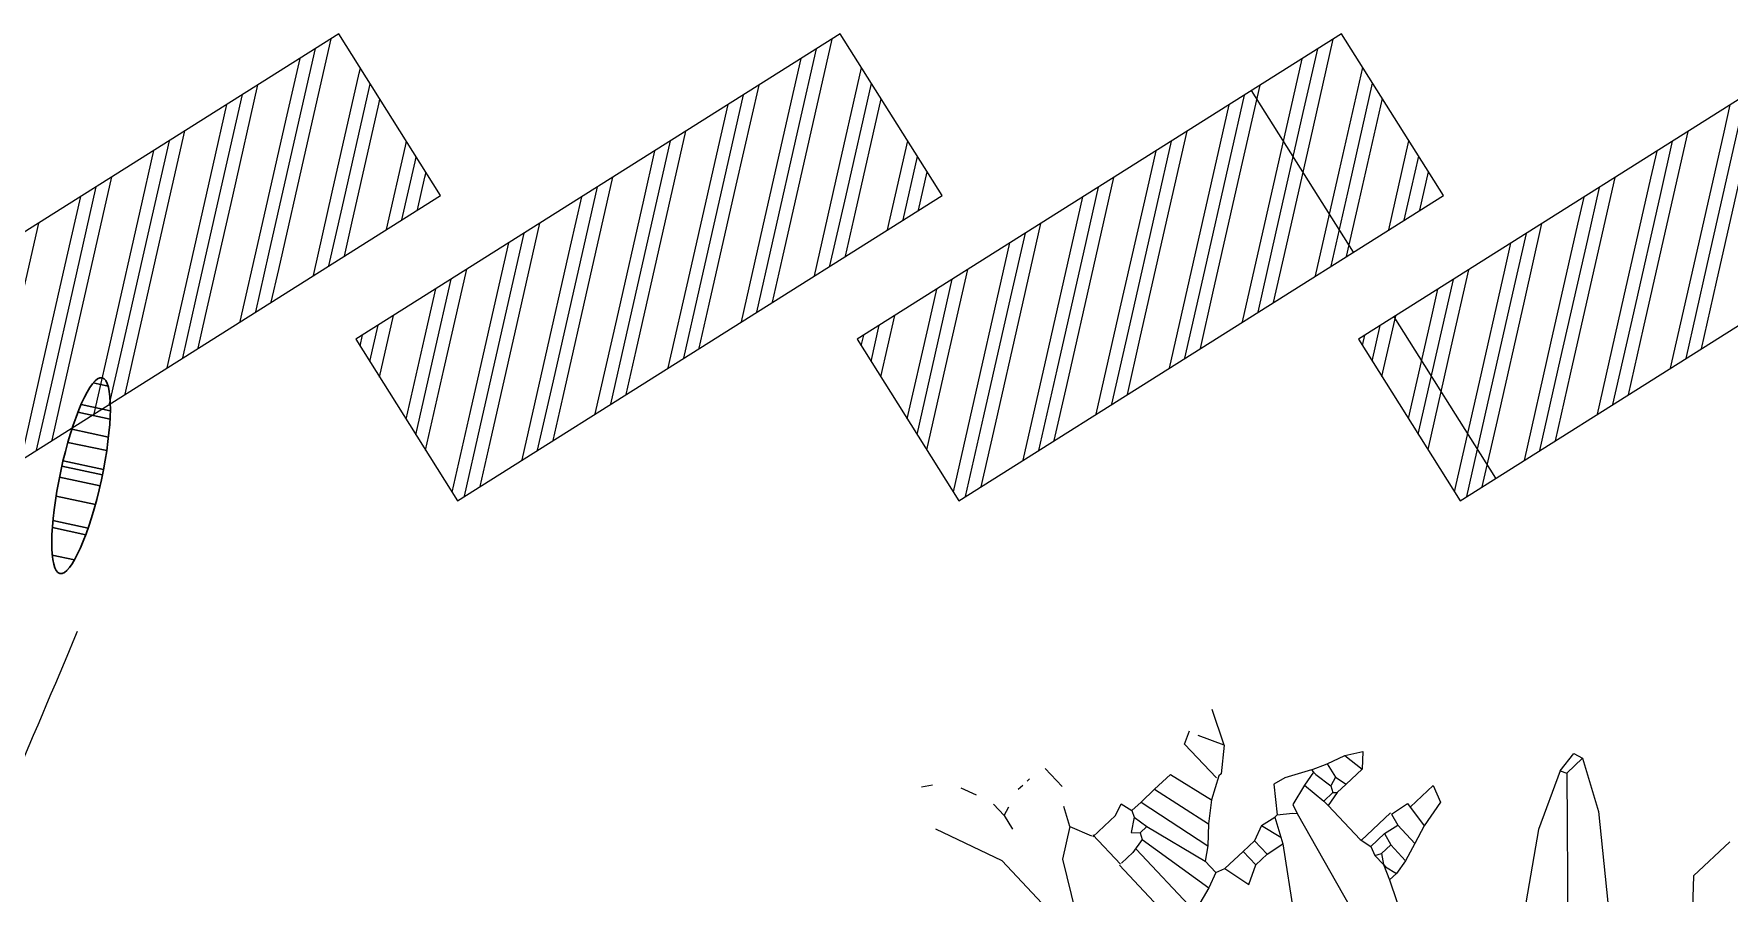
# Model space of a CAD drawing. Header units: metres. Extents: x 1769 to 3632, y 809 to 2652.
# Drawn here: x 2677.5789 to 2678.0229, y 1873.9658 to 1874.1908 of the extents above; entities that cross this region are included whole.
import ezdxf

# ---------------------------------------------------------------- set-up
doc = ezdxf.new("R2010")
doc.units = ezdxf.units.M
doc.header["$LTSCALE"] = 10
for name, color, linetype in [('A-WALL', 6, 'Continuous'), ('A-WALL-PATT', 8, 'Continuous'), ('G+E_Madera', 35, 'Continuous'), ('L-PLNT', 66, 'Continuous')]:
    doc.layers.add(name, color=color, linetype=linetype)
doc.layers.add('Vegetation - Trees', color=64, linetype='Continuous', lineweight=30)

# ---------------------------------------------------------------- blocks, each defined once
blk = doc.blocks.new('GARRA DE LEON')
at = {"layer": 'L-PLNT', "color": 65, "linetype": 'Continuous'}
for p, q in [((1272.7014, 333.444), (1272.5772, 333.5682)), ((1272.6724, 333.2286), (1272.4074, 333.5144)), ((1272.7677, 333.444), (1272.7014, 333.444)), ((1272.6683, 333.2949), (1272.573, 333.4191)), ((1272.5938, 333.2576), (1272.4778, 333.3446)), ((1272.3743, 333.0216), (1272.3121, 333.2783)), ((1272.7014, 333.2286), (1272.6683, 333.2949)), ((1272.6683, 333.2203), (1272.5938, 333.2576)), ((1272.4033, 333.1706), (1272.3784, 333.2245)), ((1272.6683, 333.2203), (1272.6724, 333.2286)), ((1272.6683, 333.2203), (1272.6973, 333.2162)), ((1272.7014, 333.2286), (1272.6724, 333.2286)), ((1272.6973, 333.2162), (1272.7014, 333.2286)), ((1272.4115, 333.1499), (1272.4033, 333.1706)), ((1272.4157, 333.1706), (1272.4033, 333.1706)), ((1272.4115, 333.1541), (1272.4157, 333.1706)), ((1272.4364, 333.1665), (1272.4157, 333.1706)), ((1272.4364, 333.1375), (1272.4364, 333.1665)), ((1272.4612, 333.1582), (1272.4364, 333.1665)), ((1272.4115, 333.1499), (1272.4115, 333.1541)), ((1272.4115, 333.1334), (1272.4115, 333.1499)), ((1272.4198, 333.1375), (1272.4115, 333.1499)), ((1272.4861, 333.1499), (1272.4612, 333.1582)), ((1272.4612, 333.1251), (1272.4612, 333.1582)), ((1272.5234, 333.1417), (1272.4861, 333.1499)), ((1272.4902, 333.1127), (1272.4861, 333.1499)), ((1272.5316, 333.1189), (1272.5234, 333.1417)), ((1272.4115, 333.1334), (1272.4198, 333.1375)), ((1272.4157, 333.1209), (1272.4115, 333.1334)), ((1272.4115, 333.1044), (1272.4157, 333.1209)), ((1272.4405, 333.1209), (1272.4157, 333.1209)), ((1272.4364, 333.1375), (1272.4198, 333.1375)), ((1272.4405, 333.1209), (1272.4364, 333.1375)), ((1272.4405, 333.1209), (1272.4612, 333.1251)), ((1272.4654, 333.1085), (1272.4612, 333.1251)), ((1272.4902, 333.1189), (1272.5316, 333.1189)), ((1272.3329, 333.0381), (1272.279, 333.1168)), ((1272.4115, 333.1064), (1272.4654, 333.1064)), ((1272.4115, 333.0423), (1272.4115, 333.1044)), ((1272.4654, 333.1085), (1272.4902, 333.1127)), ((1272.2542, 333.0091), (1272.2625, 333.0464)), ((1272.2625, 333.0464), (1272.2873, 333.034)), ((1272.2873, 333.0091), (1272.2873, 333.034)), ((1272.308, 333.034), (1272.2873, 333.034)), ((1272.308, 333.034), (1272.3329, 333.0381)), ((1272.308, 333.0091), (1272.308, 333.034)), ((1272.3287, 333.0009), (1272.337, 333.0298)), ((1272.337, 333.0298), (1272.3329, 333.0381)), ((1272.3494, 333.005), (1272.337, 333.0298)), ((1272.4074, 333.0009), (1272.4115, 333.034)), ((1272.4322, 333.0381), (1272.4115, 333.0423)), ((1272.4115, 333.0381), (1272.4115, 333.0423)), ((1272.4115, 333.034), (1272.4115, 333.0381)), ((1272.4281, 333.034), (1272.4115, 333.034)), ((1272.4281, 333.034), (1272.4322, 333.0381)), ((1272.4322, 333.0257), (1272.4281, 333.034)), ((1272.4488, 333.0381), (1272.4322, 333.0381)), ((1272.4447, 333.0216), (1272.4488, 333.0381)), ((1272.4778, 333.0381), (1272.4488, 333.0381)), ((1272.4736, 333.0091), (1272.4778, 333.0381)), ((1272.4944, 333.0216), (1272.4778, 333.0381)), ((1272.1548, 332.9097), (1272.1548, 333.005)), ((1272.1858, 332.9097), (1272.1858, 333.0216)), ((1272.2211, 333.0133), (1272.1921, 333.0216)), ((1272.2003, 332.9056), (1272.2211, 333.0133)), ((1272.2417, 333.005), (1272.2211, 333.0133)), ((1272.2417, 333.005), (1272.2542, 333.0091)), ((1272.2417, 332.9843), (1272.2417, 333.005)), ((1272.2873, 333.0091), (1272.2542, 333.0091)), ((1272.308, 333.0091), (1272.2873, 333.0091)), ((1272.3287, 333.0009), (1272.308, 333.0091)), ((1272.3287, 333.0009), (1272.3494, 333.005)), ((1272.3536, 333.005), (1272.3494, 333.005)), ((1272.3536, 333.005), (1272.3701, 333.0174)), ((1272.3784, 332.9719), (1272.3536, 333.005)), ((1272.3701, 333.0174), (1272.3743, 333.0216)), ((1272.3784, 333.0091), (1272.3743, 333.0216)), ((1272.4074, 333.0009), (1272.3784, 333.0091)), ((1272.4281, 333.0009), (1272.4322, 333.0257)), ((1272.4447, 333.0216), (1272.4322, 333.0257)), ((1272.4488, 333.0009), (1272.4447, 333.0216)), ((1272.4488, 333.0009), (1272.4736, 333.0091)), ((1272.4736, 333.0091), (1272.4944, 333.0216)), ((1272.2169, 332.8973), (1272.2417, 332.9843)), ((1272.2583, 332.9719), (1272.2417, 332.9843)), ((1272.4281, 332.9926), (1272.395, 332.976)), ((1272.4281, 332.9967), (1272.4074, 333.0009)), ((1272.4281, 332.9926), (1272.4488, 333.0009)), ((1272.4281, 332.9967), (1272.4281, 333.0009)), ((1272.4281, 332.9926), (1272.4281, 332.9967)), ((1272.2335, 332.8683), (1272.2583, 332.9719)), ((1272.279, 332.9512), (1272.2583, 332.9719)), ((1272.395, 332.976), (1272.3784, 332.9719)), ((1272.1051, 332.8518), (1272.0471, 332.9553)), ((1272.2583, 332.8683), (1272.279, 332.9512)), ((1272.3039, 332.9304), (1272.279, 332.9512)), ((1272.2873, 332.8683), (1272.3039, 332.9304)), ((1272.3329, 332.9139), (1272.3039, 332.9304)), ((1272.1568, 332.8559), (1272.1568, 332.9097)), ((1272.1796, 332.9097), (1272.1589, 332.9097)), ((1272.2003, 332.9056), (1272.1796, 332.9097)), ((1272.1962, 332.889), (1272.2045, 332.8973)), ((1272.2045, 332.8973), (1272.2003, 332.9056)), ((1272.2169, 332.8973), (1272.2045, 332.8973)), ((1272.2128, 332.8766), (1272.2169, 332.8973)), ((1272.3287, 332.9139), (1272.3287, 332.8518)), ((1272.337, 332.9139), (1272.3329, 332.9139)), ((1272.366, 332.889), (1272.337, 332.9139)), ((1272.0451, 332.7979), (1272.0451, 332.8766)), ((1272.2128, 332.8766), (1272.1962, 332.889)), ((1272.2169, 332.8683), (1272.2128, 332.8766)), ((1272.366, 332.889), (1272.3494, 332.8559)), ((1272.366, 332.889), (1272.3867, 332.8435)), ((1272.1424, 332.8269), (1272.1051, 332.8518)), ((1272.1424, 332.8269), (1272.1548, 332.8559)), ((1272.1548, 332.858), (1272.1962, 332.858)), ((1272.1962, 332.858), (1272.2128, 332.8518)), ((1272.2128, 332.8518), (1272.2169, 332.8683)), ((1272.2335, 332.8683), (1272.2169, 332.8683)), ((1272.2583, 332.8683), (1272.2335, 332.8683)), ((1272.2583, 332.8683), (1272.2873, 332.8683)), ((1272.3287, 332.8518), (1272.3453, 332.8435)), ((1272.1424, 332.8269), (1272.1548, 332.8021)), ((1272.0098, 332.7068), (1272.0451, 332.7979)), ((1272.1713, 332.7482), (1272.1713, 332.7814)), ((1272.0885, 332.7565), (1272.0844, 332.7772)), ((1272.0885, 332.7565), (1272.1009, 332.7524)), ((1272.0885, 332.7565), (1272.0885, 332.7358)), ((1272.1341, 332.7441), (1272.1258, 332.7441)), ((1272.1465, 332.7441), (1272.1424, 332.7441)), ((1272.0719, 332.6903), (1272.0803, 332.711)), ((1272.0347, 332.653), (1272.0471, 332.6613))]:
    blk.add_line(p, q, dxfattribs=at)
blk = doc.blocks.new('*U123')
at = {"layer": 'Vegetation - Trees'}
for p, q in [((-5.13, 11.36), (-3.23, 12.04)), ((-4.99, 8.06), (-1.24, 9.4)), ((-4.81, 6.96), (-0.69, 8.43)), ((-4.3, 4.62), (0.4, 6.3)), ((-3.82, 2.85), (1.15, 4.62)), ((-3.82, 2.85), (1.15, 4.62)), ((-3.07, 0.42), (2.11, 2.27)), ((-2.84, -0.28), (2.37, 1.58)), ((-2.84, -0.28), (2.37, 1.58)), ((-2.34, -1.67), (2.87, 0.19)), ((-1.39, -4.07), (3.65, -2.26)), ((-0.03, -7.06), (4.49, -5.44)), ((0.4, -7.9), (4.69, -6.36)), ((2.32, -11.02), (5.18, -10)), ((4.49, -12.56), (4.49, -12.56))]:
    blk.add_line(p, q, dxfattribs=at)
blk.add_ellipse((0, 0), major_axis=(4.49, -12.56), ratio=0.207464, dxfattribs=at)
blk = doc.blocks.new('JUNCO PLANTA')
at = {"layer": 'L-PLNT', "color": 61}
blk.add_spline([(1270.92167, 198.22038), (1270.87045, 198.3238), (1270.75383, 198.44452)], degree=3, dxfattribs=at)
at = {"layer": 'L-PLNT', "color": 39, "true_color": 0x473624, "xscale": 0.001213067589192103, "yscale": 0.001213067589192103, "zscale": 0.001213067589192103, "rotation": 172.5064865365871}
blk.add_blockref('*U123', (1270.92228, 198.19518), dxfattribs=at)
blk = doc.blocks.new('A$C0e1b22ce')
h = blk.add_hatch()
h.set_pattern_fill('ANGLE', color=256, scale=0.38)
h.set_pattern_definition([(0, (0, 0), (0, 2.6543), [1.9304, -0.7239]), (90, (0, 0), (-2.6543, 2e-16), [1.9304, -0.7239])])
h.paths.add_polyline_path([(0.05, 0.15), (0.05, 0), (0, 0), (0, 0.15)])
at = {"layer": 'A-WALL-PATT'}
h = blk.add_hatch(dxfattribs=at)
h.set_pattern_fill('GOST_GROUND', color=256, scale=0.0016)
h.paths.add_polyline_path([(0.05, 0.15), (0.05, 0), (0, 0), (0, 0.15)])
at = {"layer": 'A-WALL'}
blk.add_lwpolyline([(0.05, 0.15), (0.05, 0), (0, 0), (0, 0.15)], close=True, dxfattribs=at)
blk = doc.blocks.new('A$Cb696afa1')
at = {"layer": 'G+E_Madera', "xscale": -1, "rotation": 302.2237813279336}
for p in [(0.71413, 6.47088), (0.84545, 6.47088), (0.97676, 6.47088), (1.10808, 6.47088)]:
    blk.add_blockref('A$C0e1b22ce', p, dxfattribs=at)

msp = doc.modelspace()

# ---------------------------------------------------------------- block references
msp.add_blockref('A$Cb696afa1', (2676.84442, 1867.59768))
at = {"layer": 'L-PLNT', "color": 173, "xscale": -0.1967723582811821, "yscale": 0.1967723582811821, "zscale": 0.1967723582811821, "rotation": 223.2793145006609}
msp.add_blockref('GARRA DE LEON', (2450.71262, 1750.05218), dxfattribs=at)
at = {"layer": 'L-PLNT', "color": 74, "xscale": -1.620910932145307, "yscale": 1.620910932145307, "zscale": 1.620910932145307, "rotation": 180}
msp.add_blockref('JUNCO PLANTA', (617.53946, 2195.33187), dxfattribs=at)

doc.saveas('drawing.dxf')
